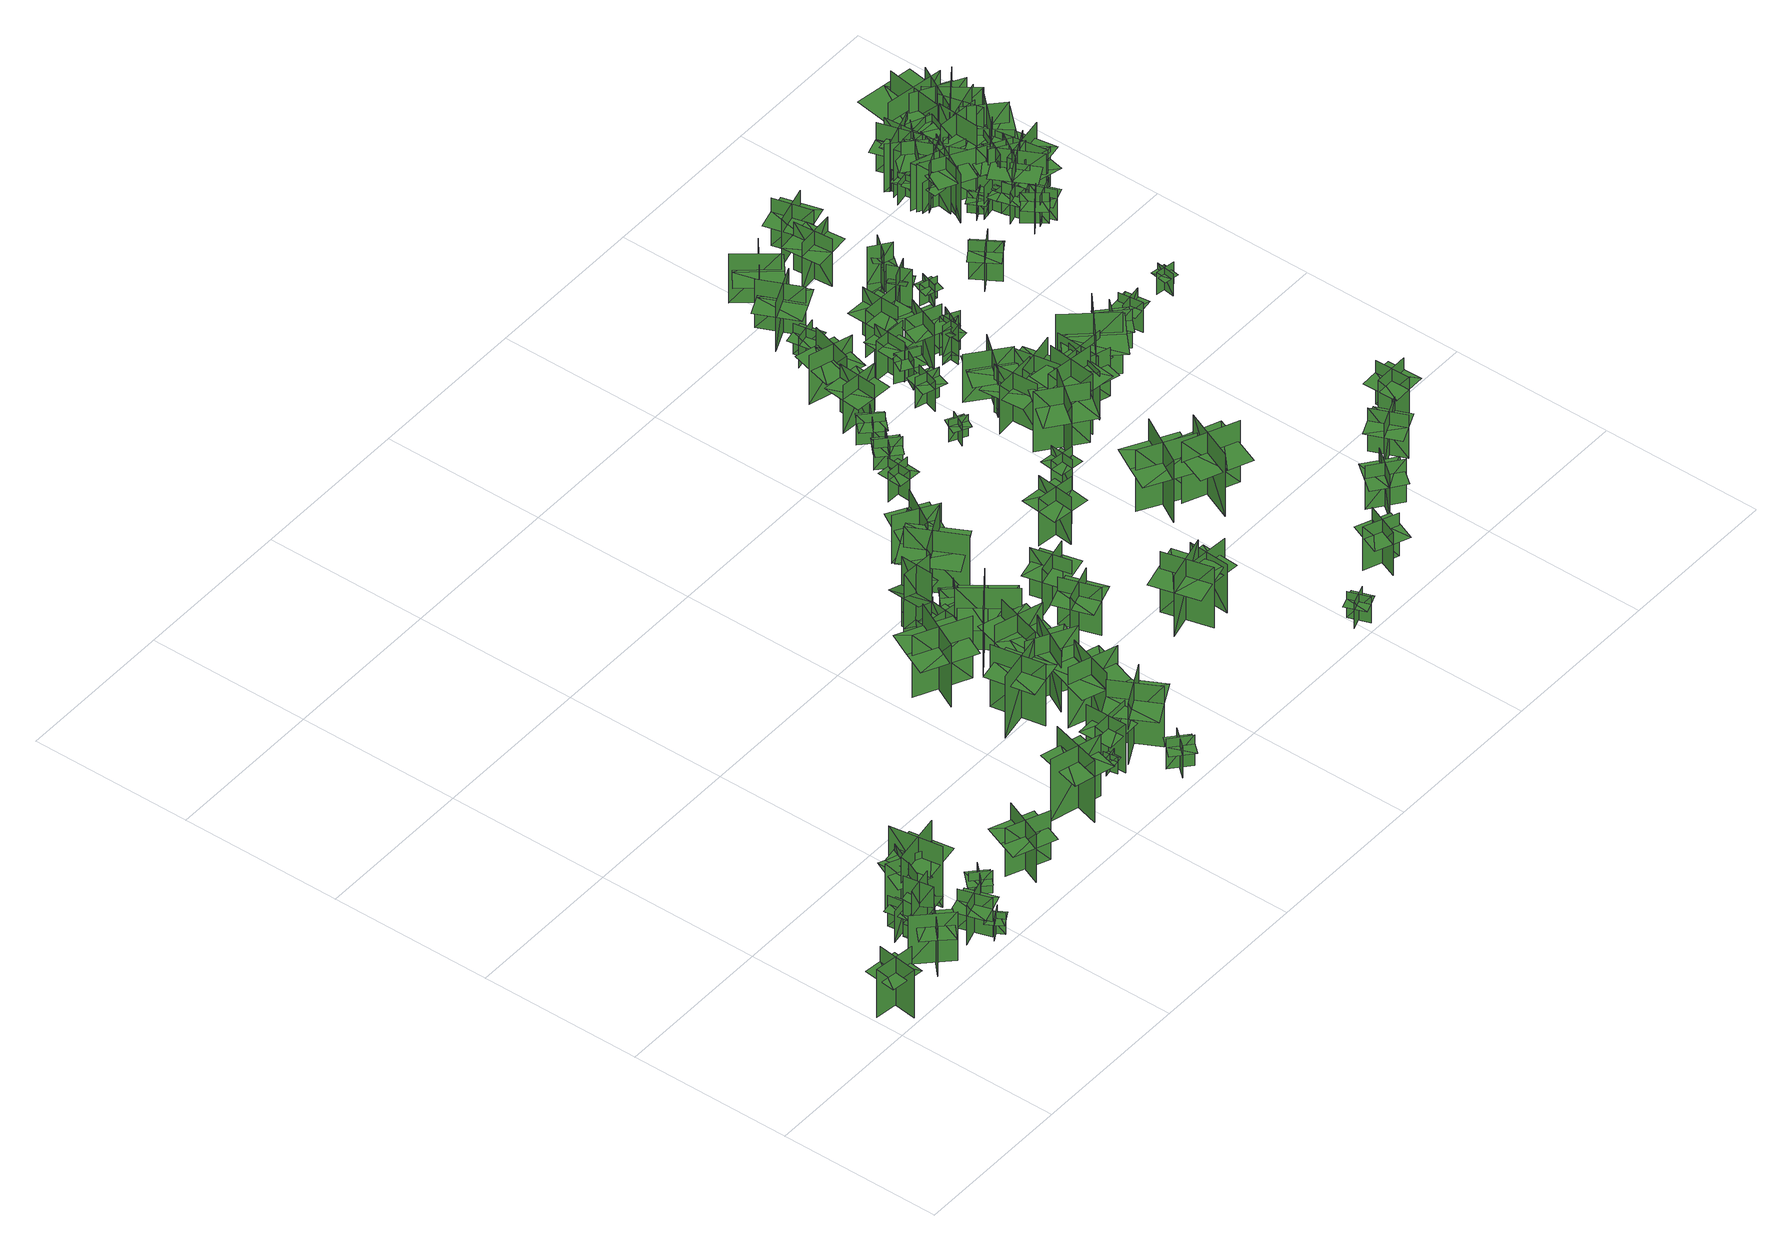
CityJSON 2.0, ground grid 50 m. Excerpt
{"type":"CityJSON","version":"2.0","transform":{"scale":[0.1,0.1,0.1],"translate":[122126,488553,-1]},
"CityObjects":{
"tree1":{"type":"SolitaryVegetationObject","geometry":[{"type":"MultiSurface","lod":"1","boundaries":[[[0,1,2]],[[0,2,3]],[[4,5,6]],[[4,6,7]],[[8,9,10]],[[8,10,11]],[[8,11,12]],[[8,12,13]]]}]},
"tree2":{"type":"SolitaryVegetationObject","geometry":[{"type":"MultiSurface","lod":"1","boundaries":[[[14,15,16]],[[14,16,17]],[[18,19,20]],[[18,20,21]],[[22,23,24]],[[22,24,25]],[[22,26,27]],[[22,27,23]]]}]},
"tree3":{"type":"SolitaryVegetationObject","geometry":[{"type":"MultiSurface","lod":"1","boundaries":[[[28,29,30]],[[28,30,31]],[[32,33,34]],[[32,34,35]],[[36,37,33]],[[36,33,32]],[[38,39,29]],[[38,29,28]],[[40,41,42]],[[40,42,43]],[[44,45,46]],[[44,46,47]]]}]},
"tree4":{"type":"SolitaryVegetationObject","geometry":[{"type":"MultiSurface","lod":"1","boundaries":[[[48,49,50]],[[48,50,51]],[[52,53,54]],[[52,54,55]],[[56,57,58]],[[56,58,59]],[[56,60,61]],[[56,61,57]]]}]},
"tree5":{"type":"SolitaryVegetationObject","geometry":[{"type":"MultiSurface","lod":"1","boundaries":[[[62,63,64]],[[62,64,65]],[[66,67,68]],[[66,68,69]],[[70,71,72]],[[70,72,73]],[[70,73,74]],[[70,74,75]]]}]},
"tree6":{"type":"SolitaryVegetationObject","geometry":[{"type":"MultiSurface","lod":"1","boundaries":[[[76,77,78]],[[76,78,79]],[[80,81,82]],[[80,82,83]],[[84,85,86]],[[84,86,87]],[[84,87,88]],[[84,88,89]]]}]},
"tree7":{"type":"SolitaryVegetationObject","geometry":[{"type":"MultiSurface","lod":"1","boundaries":[[[90,91,92]],[[90,92,93]],[[94,95,96]],[[94,96,97]],[[98,99,100]],[[98,100,101]],[[98,102,103]],[[98,103,99]]]}]},
"tree8":{"type":"SolitaryVegetationObject","geometry":[{"type":"MultiSurface","lod":"1","boundaries":[[[104,105,106]],[[104,106,107]],[[108,109,110]],[[108,110,111]],[[112,113,114]],[[112,114,115]],[[112,115,116]],[[112,116,117]]]}]},
"tree9":{"type":"SolitaryVegetationObject","geometry":[{"type":"MultiSurface","lod":"1","boundaries":[[[118,119,120]],[[118,120,121]],[[122,123,124]],[[122,124,125]],[[126,127,128]],[[126,128,129]],[[126,129,130]],[[126,130,131]]]}]},
"tree10":{"type":"SolitaryVegetationObject","geometry":[{"type":"MultiSurface","lod":"1","boundaries":[[[132,133,134]],[[132,134,135]],[[136,137,138]],[[136,138,139]],[[140,141,142]],[[140,142,143]],[[140,143,144]],[[140,144,145]]]}]},
"tree11":{"type":"SolitaryVegetationObject","geometry":[{"type":"MultiSurface","lod":"1","boundaries":[[[146,147,148]],[[146,148,149]],[[150,151,152]],[[150,152,153]],[[154,155,156]],[[154,156,157]],[[154,158,159]],[[154,159,155]]]}]},
"tree12":{"type":"SolitaryVegetationObject","geometry":[{"type":"MultiSurface","lod":"1","boundaries":[[[160,161,162]],[[160,162,163]],[[164,165,166]],[[164,166,167]],[[168,169,170]],[[168,170,171]],[[168,171,172]],[[168,172,173]]]}]},
"tree13":{"type":"SolitaryVegetationObject","geometry":[{"type":"MultiSurface","lod":"1","boundaries":[[[174,175,176]],[[174,176,177]],[[178,179,180]],[[178,180,181]],[[182,183,184]],[[182,184,185]],[[182,186,187]],[[182,187,183]]]}]},
"tree14":{"type":"SolitaryVegetationObject","geometry":[{"type":"MultiSurface","lod":"1","boundaries":[[[188,189,190]],[[188,190,191]],[[192,193,194]],[[192,194,195]],[[196,197,198]],[[196,198,199]],[[196,199,200]],[[196,200,201]]]}]},
"tree15":{"type":"SolitaryVegetationObject","geometry":[{"type":"MultiSurface","lod":"1","boundaries":[[[202,203,204]],[[202,204,205]],[[206,207,208]],[[206,208,209]],[[210,211,212]],[[210,212,213]],[[210,214,215]],[[210,215,211]]]}]},
"tree16":{"type":"SolitaryVegetationObject","geometry":[{"type":"MultiSurface","lod":"1","boundaries":[[[216,217,218]],[[216,218,219]],[[220,221,222]],[[220,222,223]],[[224,225,226]],[[224,226,227]],[[224,227,228]],[[224,228,229]]]}]},
"tree17":{"type":"SolitaryVegetationObject","geometry":[{"type":"MultiSurface","lod":"1","boundaries":[[[230,231,232]],[[230,232,233]],[[234,235,236]],[[234,236,237]],[[238,239,240]],[[238,240,241]],[[238,241,242]],[[238,242,243]]]}]},
"tree18":{"type":"SolitaryVegetationObject","geometry":[{"type":"MultiSurface","lod":"1","boundaries":[[[244,245,246]],[[244,246,247]],[[248,249,250]],[[248,250,251]],[[252,253,254]],[[252,254,255]],[[252,255,256]],[[252,256,257]]]}]},
"tree19":{"type":"SolitaryVegetationObject","geometry":[{"type":"MultiSurface","lod":"1","boundaries":[[[258,259,260]],[[258,260,261]],[[262,263,264]],[[262,264,265]],[[266,267,268]],[[266,268,269]],[[266,269,270]],[[266,270,271]]]}]},
"tree20":{"type":"SolitaryVegetationObject","geometry":[{"type":"MultiSurface","lod":"1","boundaries":[[[272,273,274]],[[272,274,275]],[[276,277,278]],[[276,278,279]],[[280,281,282]],[[280,282,283]],[[280,283,284]],[[280,284,285]]]}]},
"tree21":{"type":"SolitaryVegetationObject","geometry":[{"type":"MultiSurface","lod":"1","boundaries":[[[286,287,288]],[[286,288,289]],[[290,291,292]],[[290,292,293]],[[294,295,296]],[[294,296,297]],[[294,297,298]],[[294,298,299]]]}]},
"tree22":{"type":"SolitaryVegetationObject","geometry":[{"type":"MultiSurface","lod":"1","boundaries":[[[300,301,302]],[[300,302,303]],[[304,305,306]],[[304,306,307]],[[308,309,305]],[[308,305,304]],[[310,311,301]],[[310,301,300]],[[312,313,314]],[[312,314,315]],[[316,317,318]],[[316,318,319]]]}]},
"tree23":{"type":"SolitaryVegetationObject","geometry":[{"type":"MultiSurface","lod":"1","boundaries":[[[320,321,322]],[[320,322,323]],[[324,325,326]],[[324,326,327]],[[328,329,330]],[[328,330,331]],[[328,331,332]],[[328,332,333]]]}]},
"tree24":{"type":"SolitaryVegetationObject","geometry":[{"type":"MultiSurface","lod":"1","boundaries":[[[334,335,336]],[[334,336,337]],[[338,339,340]],[[338,340,341]],[[342,343,344]],[[342,344,345]],[[342,345,346]],[[342,346,347]]]}]},
"tree25":{"type":"SolitaryVegetationObject","geometry":[{"type":"MultiSurface","lod":"1","boundaries":[[[348,349,350]],[[348,350,351]],[[352,353,354]],[[352,354,355]],[[356,357,358]],[[356,358,359]],[[356,359,360]],[[356,360,361]]]}]},
"tree26":{"type":"SolitaryVegetationObject","geometry":[{"type":"MultiSurface","lod":"1","boundaries":[[[362,363,364]],[[362,364,365]],[[366,367,368]],[[366,368,369]],[[370,371,372]],[[370,372,373]],[[370,373,374]],[[370,374,375]]]}]},
"tree27":{"type":"SolitaryVegetationObject","geometry":[{"type":"MultiSurface","lod":"1","boundaries":[[[376,377,378]],[[376,378,379]],[[380,381,382]],[[380,382,383]],[[384,385,386]],[[384,386,387]],[[384,387,388]],[[384,388,389]]]}]},
"tree28":{"type":"SolitaryVegetationObject","geometry":[{"type":"MultiSurface","lod":"1","boundaries":[[[390,391,392]],[[390,392,393]],[[394,395,396]],[[394,396,397]],[[398,399,400]],[[398,400,401]],[[398,401,402]],[[398,402,403]]]}]},
"tree29":{"type":"SolitaryVegetationObject","geometry":[{"type":"MultiSurface","lod":"1","boundaries":[[[404,405,406]],[[404,406,407]],[[408,409,410]],[[408,410,411]],[[412,413,414]],[[412,414,415]],[[412,415,416]],[[412,416,417]]]}]},
"tree30":{"type":"SolitaryVegetationObject","geometry":[{"type":"MultiSurface","lod":"1","boundaries":[[[418,419,420]],[[418,420,421]],[[422,423,424]],[[422,424,425]],[[426,427,428]],[[426,428,429]],[[426,429,430]],[[426,430,431]]]}]},
"tree31":{"type":"SolitaryVegetationObject","geometry":[{"type":"MultiSurface","lod":"1","boundaries":[[[432,433,434]],[[432,434,435]],[[436,437,438]],[[436,438,439]],[[440,441,442]],[[440,442,443]],[[440,443,444]],[[440,444,445]]]}]},
"tree32":{"type":"SolitaryVegetationObject","geometry":[{"type":"MultiSurface","lod":"1","boundaries":[[[446,447,448]],[[446,448,449]],[[450,451,452]],[[450,452,453]],[[454,455,456]],[[454,456,457]],[[454,458,459]],[[454,459,455]]]}]},
"tree33":{"type":"SolitaryVegetationObject","geometry":[{"type":"MultiSurface","lod":"1","boundaries":[[[460,461,462]],[[460,462,463]],[[464,465,466]],[[464,466,467]],[[468,469,470]],[[468,470,471]],[[468,471,472]],[[468,472,473]]]}]},
"tree34":{"type":"SolitaryVegetationObject","geometry":[{"type":"MultiSurface","lod":"1","boundaries":[[[474,475,476]],[[474,476,477]],[[478,479,480]],[[478,480,481]],[[482,483,484]],[[482,484,485]],[[482,485,486]],[[482,486,487]]]}]},
"tree35":{"type":"SolitaryVegetationObject","geometry":[{"type":"MultiSurface","lod":"1","boundaries":[[[488,489,490]],[[488,490,491]],[[492,493,494]],[[492,494,495]],[[496,497,498]],[[496,498,499]],[[496,499,500]],[[496,500,501]]]}]},
"tree36":{"type":"SolitaryVegetationObject","geometry":[{"type":"MultiSurface","lod":"1","boundaries":[[[502,503,504]],[[502,504,505]],[[506,507,508]],[[506,508,509]],[[510,511,512]],[[510,512,513]],[[510,513,514]],[[510,514,515]]]}]},
"tree37":{"type":"SolitaryVegetationObject","geometry":[{"type":"MultiSurface","lod":"1","boundaries":[[[516,517,518]],[[516,518,519]],[[520,521,522]],[[520,522,523]],[[524,525,526]],[[524,526,527]],[[524,527,528]],[[524,528,529]]]}]},
"tree38":{"type":"SolitaryVegetationObject","geometry":[{"type":"MultiSurface","lod":"1","boundaries":[[[530,531,532]],[[530,532,533]],[[534,535,536]],[[534,536,537]],[[538,539,540]],[[538,540,541]],[[538,541,542]],[[538,542,543]]]}]},
"tree39":{"type":"SolitaryVegetationObject","geometry":[{"type":"MultiSurface","lod":"1","boundaries":[[[544,545,546]],[[544,546,547]],[[548,549,550]],[[548,550,551]],[[552,553,554]],[[552,554,555]],[[552,555,556]],[[552,556,557]]]}]},
"tree40":{"type":"SolitaryVegetationObject","geometry":[{"type":"MultiSurface","lod":"1","boundaries":[[[558,559,560]],[[558,560,561]],[[562,563,564]],[[562,564,565]],[[566,567,568]],[[566,568,569]],[[566,569,570]],[[566,570,571]]]}]},
"tree41":{"type":"SolitaryVegetationObject","geometry":[{"type":"MultiSurface","lod":"1","boundaries":[[[572,573,574]],[[572,574,575]],[[576,577,578]],[[576,578,579]],[[580,581,582]],[[580,582,583]],[[580,583,584]],[[580,584,585]]]}]},
"tree42":{"type":"SolitaryVegetationObject","geometry":[{"type":"MultiSurface","lod":"1","boundaries":[[[586,587,588]],[[586,588,589]],[[590,591,592]],[[590,592,593]],[[594,595,596]],[[594,596,597]],[[594,597,598]],[[594,598,599]]]}]},
"tree43":{"type":"SolitaryVegetationObject","geometry":[{"type":"MultiSurface","lod":"1","boundaries":[[[600,601,602]],[[600,602,603]],[[604,605,606]],[[604,606,607]],[[608,609,610]],[[608,610,611]],[[608,611,612]],[[608,612,613]]]}]},
"tree44":{"type":"SolitaryVegetationObject","geometry":[{"type":"MultiSurface","lod":"1","boundaries":[[[614,615,616]],[[614,616,617]],[[618,619,620]],[[618,620,621]],[[622,623,624]],[[622,624,625]],[[622,625,626]],[[622,626,627]]]}]},
"tree45":{"type":"SolitaryVegetationObject","geometry":[{"type":"MultiSurface","lod":"1","boundaries":[[[628,629,630]],[[628,630,631]],[[632,633,634]],[[632,634,635]],[[636,637,638]],[[636,638,639]],[[636,639,640]],[[636,640,641]]]}]},
"tree46":{"type":"SolitaryVegetationObject","geometry":[{"type":"MultiSurface","lod":"1","boundaries":[[[642,643,644]],[[642,644,645]],[[646,647,648]],[[646,648,649]],[[650,651,652]],[[650,652,653]],[[650,653,654]],[[650,654,655]]]}]},
"tree47":{"type":"SolitaryVegetationObject","geometry":[{"type":"MultiSurface","lod":"1","boundaries":[[[656,657,658]],[[656,658,659]],[[660,661,662]],[[660,662,663]],[[664,665,666]],[[664,666,667]],[[664,667,668]],[[664,668,669]]]}]},
"tree48":{"type":"SolitaryVegetationObject","geometry":[{"type":"MultiSurface","lod":"1","boundaries":[[[670,671,672]],[[670,672,673]],[[674,675,676]],[[674,676,677]],[[678,679,680]],[[678,680,681]],[[678,681,682]],[[678,682,683]]]}]},
"tree49":{"type":"SolitaryVegetationObject","geometry":[{"type":"MultiSurface","lod":"1","boundaries":[[[684,685,686]],[[684,686,687]],[[688,689,690]],[[688,690,691]],[[692,693,694]],[[692,694,695]],[[692,695,696]],[[692,696,697]]]}]},
"tree50":{"type":"SolitaryVegetationObject","geometry":[{"type":"MultiSurface","lod":"1","boundaries":[[[698,699,700]],[[698,700,701]],[[702,703,704]],[[702,704,705]],[[706,707,708]],[[706,708,709]],[[706,709,710]],[[706,710,711]]]}]},
"tree51":{"type":"SolitaryVegetationObject","geometry":[{"type":"MultiSurface","lod":"1","boundaries":[[[712,713,714]],[[712,714,715]],[[716,717,718]],[[716,718,719]],[[720,721,722]],[[720,722,723]],[[720,723,724]],[[720,724,725]]]}]},
"tree52":{"type":"SolitaryVegetationObject","geometry":[{"type":"MultiSurface","lod":"1","boundaries":[[[726,727,728]],[[726,728,729]],[[730,731,732]],[[730,732,733]],[[734,735,736]],[[734,736,737]],[[734,738,739]],[[734,739,735]]]}]},
"tree53":{"type":"SolitaryVegetationObject","geometry":[{"type":"MultiSurface","lod":"1","boundaries":[[[740,741,742]],[[740,742,743]],[[744,745,746]],[[744,746,747]],[[748,749,750]],[[748,750,751]],[[748,751,752]],[[748,752,753]]]}]},
"tree54":{"type":"SolitaryVegetationObject","geometry":[{"type":"MultiSurface","lod":"1","boundaries":[[[754,755,756]],[[754,756,757]],[[758,759,760]],[[758,760,761]],[[762,763,764]],[[762,764,765]],[[762,765,766]],[[762,766,767]]]}]},
"tree55":{"type":"SolitaryVegetationObject","geometry":[{"type":"MultiSurface","lod":"1","boundaries":[[[768,769,770]],[[768,770,771]],[[772,773,774]],[[772,774,775]],[[776,777,778]],[[776,778,779]],[[776,779,780]],[[776,780,781]]]}]},
"tree56":{"type":"SolitaryVegetationObject","geometry":[{"type":"MultiSurface","lod":"1","boundaries":[[[782,783,784]],[[782,784,785]],[[786,787,788]],[[786,788,789]],[[790,791,792]],[[790,792,793]],[[790,793,794]],[[790,794,795]]]}]},
"tree57":{"type":"SolitaryVegetationObject","geometry":[{"type":"MultiSurface","lod":"1","boundaries":[[[796,797,798]],[[796,798,799]],[[800,801,802]],[[800,802,803]],[[804,805,806]],[[804,806,807]],[[804,807,808]],[[804,808,809]]]}]},
"tree58":{"type":"SolitaryVegetationObject","geometry":[{"type":"MultiSurface","lod":"1","boundaries":[[[810,811,812]],[[810,812,813]],[[814,815,816]],[[814,816,817]],[[818,819,820]],[[818,820,821]],[[818,821,822]],[[818,822,823]]]}]},
"tree59":{"type":"SolitaryVegetationObject","geometry":[{"type":"MultiSurface","lod":"1","boundaries":[[[824,825,826]],[[824,826,827]],[[828,829,830]],[[828,830,831]],[[832,833,829]],[[832,829,828]],[[834,835,825]],[[834,825,824]],[[836,837,838]],[[836,838,839]],[[840,841,842]],[[840,842,843]]]}]},
"tree60":{"type":"SolitaryVegetationObject","geometry":[{"type":"MultiSurface","lod":"1","boundaries":[[[844,845,846]],[[844,846,847]],[[848,849,850]],[[848,850,851]],[[852,853,854]],[[852,854,855]],[[852,855,856]],[[852,856,857]]]}]},
"tree61":{"type":"SolitaryVegetationObject","geometry":[{"type":"MultiSurface","lod":"1","boundaries":[[[858,859,860]],[[858,860,861]],[[862,863,864]],[[862,864,865]],[[866,867,863]],[[866,863,862]],[[868,869,859]],[[868,859,858]],[[870,871,872]],[[870,872,873]],[[874,875,876]],[[874,876,877]]]}]},
"tree62":{"type":"SolitaryVegetationObject","geometry":[{"type":"MultiSurface","lod":"1","boundaries":[[[878,879,880]],[[878,880,881]],[[882,883,884]],[[882,884,885]],[[886,887,888]],[[886,888,889]],[[886,889,890]],[[886,890,891]]]}]},
"tree63":{"type":"SolitaryVegetationObject","geometry":[{"type":"MultiSurface","lod":"1","boundaries":[[[892,893,894]],[[892,894,895]],[[896,897,898]],[[896,898,899]],[[900,901,902]],[[900,902,903]],[[900,903,904]],[[900,904,905]]]}]},
"tree64":{"type":"SolitaryVegetationObject","geometry":[{"type":"MultiSurface","lod":"1","boundaries":[[[906,907,908]],[[906,908,909]],[[910,911,912]],[[910,912,913]],[[914,915,916]],[[914,916,917]],[[914,917,918]],[[914,918,919]]]}]},
"tree65":{"type":"SolitaryVegetationObject","geometry":[{"type":"MultiSurface","lod":"1","boundaries":[[[920,921,922]],[[920,922,923]],[[924,925,926]],[[924,926,927]],[[928,929,925]],[[928,925,924]],[[930,931,921]],[[930,921,920]],[[932,933,934]],[[932,934,935]],[[936,937,938]],[[936,938,939]]]}]},
"tree66":{"type":"SolitaryVegetationObject","geometry":[{"type":"MultiSurface","lod":"1","boundaries":[[[940,941,942]],[[940,942,943]],[[944,945,946]],[[944,946,947]],[[948,949,950]],[[948,950,951]],[[948,951,952]],[[948,952,953]]]}]},
"tree67":{"type":"SolitaryVegetationObject","geometry":[{"type":"MultiSurface","lod":"1","boundaries":[[[954,955,956]],[[954,956,957]],[[958,959,960]],[[958,960,961]],[[962,963,959]],[[962,959,958]],[[964,965,955]],[[964,955,954]],[[966,967,968]],[[966,968,969]],[[970,971,972]],[[970,972,973]]]}]},
"tree68":{"type":"SolitaryVegetationObject","geometry":[{"type":"MultiSurface","lod":"1","boundaries":[[[974,975,976]],[[974,976,977]],[[978,979,980]],[[978,980,981]],[[982,983,984]],[[982,984,985]],[[982,985,986]],[[982,986,987]]]}]},
"tree69":{"type":"SolitaryVegetationObject","geometry":[{"type":"MultiSurface","lod":"1","boundaries":[[[988,989,990]],[[988,990,991]],[[992,993,994]],[[992,994,995]],[[996,997,998]],[[996,998,999]],[[996,999,1000]],[[996,1000,1001]]]}]},
"tree70":{"type":"SolitaryVegetationObject","geometry":[{"type":"MultiSurface","lod":"1","boundaries":[[[1002,1003,1004]],[[1002,1004,1005]],[[1006,1007,1008]],[[1006,1008,1009]],[[1010,1011,1012]],[[1010,1012,1013]],[[1010,1013,1014]],[[1010,1014,1015]]]}]},
"tree71":{"type":"SolitaryVegetationObject","geometry":[{"type":"MultiSurface","lod":"1","boundaries":[[[1016,1017,1018]],[[1016,1018,1019]],[[1020,1021,1022]],[[1020,1022,1023]],[[1024,1025,1026]],[[1024,1026,1027]],[[1024,1027,1028]],[[1024,1028,1029]]]}]},
"tree72":{"type":"SolitaryVegetationObject","geometry":[{"type":"MultiSurface","lod":"1","boundaries":[[[1030,1031,1032]],[[1030,1032,1033]],[[1034,1035,1036]],[[1034,1036,1037]],[[1038,1039,1040]],[[1038,1040,1041]],[[1038,1041,1042]],[[1038,1042,1043]]]}]},
"tree73":{"type":"SolitaryVegetationObject","geometry":[{"type":"MultiSurface","lod":"1","boundaries":[[[1044,1045,1046]],[[1044,1046,1047]],[[1048,1049,1050]],[[1048,1050,1051]],[[1052,1053,1054]],[[1052,1054,1055]],[[1052,1055,1056]],[[1052,1056,1057]]]}]},
"tree74":{"type":"SolitaryVegetationObject","geometry":[{"type":"MultiSurface","lod":"1","boundaries":[[[1058,1059,1060]],[[1058,1060,1061]],[[1062,1063,1064]],[[1062,1064,1065]],[[1066,1067,1068]],[[1066,1068,1069]],[[1066,1070,1071]],[[1066,1071,1067]]]}]},
"tree75":{"type":"SolitaryVegetationObject","geometry":[{"type":"MultiSurface","lod":"1","boundaries":[[[1072,1073,1074]],[[1072,1074,1075]],[[1076,1077,1078]],[[1076,1078,1079]],[[1080,1081,1082]],[[1080,1082,1083]],[[1080,1083,1084]],[[1080,1084,1085]]]}]},
"tree76":{"type":"SolitaryVegetationObject","geometry":[{"type":"MultiSurface","lod":"1","boundaries":[[[1086,1087,1088]],[[1086,1088,1089]],[[1090,1091,1092]],[[1090,1092,1093]],[[1094,1095,1096]],[[1094,1096,1097]],[[1094,1097,1098]],[[1094,1098,1099]]]}]},
"tree77":{"type":"SolitaryVegetationObject","geometry":[{"type":"MultiSurface","lod":"1","boundaries":[[[1100,1101,1102]],[[1100,1102,1103]],[[1104,1105,1106]],[[1104,1106,1107]],[[1108,1109,1110]],[[1108,1110,1111]],[[1108,1111,1112]],[[1108,1112,1113]]]}]},
"tree78":{"type":"SolitaryVegetationObject","geometry":[{"type":"MultiSurface","lod":"1","boundaries":[[[1114,1115,1116]],[[1114,1116,1117]],[[1118,1119,1120]],[[1118,1120,1121]],[[1122,1123,1124]],[[1122,1124,1125]],[[1122,1125,1126]],[[1122,1126,1127]]]}]},
"tree79":{"type":"SolitaryVegetationObject","geometry":[{"type":"MultiSurface","lod":"1","boundaries":[[[1128,1129,1130]],[[1128,1130,1131]],[[1132,1133,1134]],[[1132,1134,1135]],[[1136,1137,1138]],[[1136,1138,1139]],[[1136,1139,1140]],[[1136,1140,1141]]]}]},
"tree80":{"type":"SolitaryVegetationObject","geometry":[{"type":"MultiSurface","lod":"1","boundaries":[[[1142,1143,1144]],[[1142,1144,1145]],[[1146,1147,1148]],[[1146,1148,1149]],[[1150,1151,1152]],[[1150,1152,1153]],[[1150,1153,1154]],[[1150,1154,1155]]]}]},
"tree81":{"type":"SolitaryVegetationObject","geometry":[{"type":"MultiSurface","lod":"1","boundaries":[[[1156,1157,1158]],[[1156,1158,1159]],[[1160,1161,1162]],[[1160,1162,1163]],[[1164,1165,1166]],[[1164,1166,1167]],[[1164,1168,1169]],[[1164,1169,1165]]]}]},
"tree82":{"type":"SolitaryVegetationObject","geometry":[{"type":"MultiSurface","lod":"1","boundaries":[[[1170,1171,1172]],[[1170,1172,1173]],[[1174,1175,1176]],[[1174,1176,1177]],[[1178,1179,1180]],[[1178,1180,1181]],[[1178,1181,1182]],[[1178,1182,1183]]]}]},
"tree83":{"type":"SolitaryVegetationObject","geometry":[{"type":"MultiSurface","lod":"1","boundaries":[[[1184,1185,1186]],[[1184,1186,1187]],[[1188,1189,1190]],[[1188,1190,1191]],[[1192,1193,1194]],[[1192,1194,1195]],[[1192,1195,1196]],[[1192,1196,1197]]]}]},
"tree84":{"type":"SolitaryVegetationObject","geometry":[{"type":"MultiSurface","lod":"1","boundaries":[[[1198,1199,1200]],[[1198,1200,1201]],[[1202,1203,1204]],[[1202,1204,1205]],[[1206,1207,1208]],[[1206,1208,1209]],[[1206,1209,1210]],[[1206,1210,1211]]]}]},
"tree85":{"type":"SolitaryVegetationObject","geometry":[{"type":"MultiSurface","lod":"1","boundaries":[[[1212,1213,1214]],[[1212,1214,1215]],[[1216,1217,1218]],[[1216,1218,1219]],[[1220,1221,1222]],[[1220,1222,1223]],[[1220,1223,1224]],[[1220,1224,1225]]]}]},
"tree86":{"type":"SolitaryVegetationObject","geometry":[{"type":"MultiSurface","lod":"1","boundaries":[[[1226,1227,1228]],[[1226,1228,1229]],[[1230,1231,1232]],[[1230,1232,1233]],[[1234,1235,1236]],[[1234,1236,1237]],[[1234,1235,1238]],[[1234,1238,1239]]]}]},
"tree87":{"type":"SolitaryVegetationObject","geometry":[{"type":"MultiSurface","lod":"1","boundaries":[[[1240,1241,1242]],[[1240,1242,1243]],[[1244,1245,1246]],[[1244,1246,1247]],[[1248,1249,1250]],[[1248,1250,1251]],[[1248,1251,1252]],[[1248,1252,1253]]]}]},
"tree88":{"type":"SolitaryVegetationObject","geometry":[{"type":"MultiSurface","lod":"1","boundaries":[[[1254,1255,1256]],[[1254,1256,1257]],[[1258,1259,1260]],[[1258,1260,1261]],[[1262,1263,1264]],[[1262,1264,1265]],[[1262,1265,1266]],[[1262,1266,1267]]]}]},
"tree89":{"type":"SolitaryVegetationObject","geometry":[{"type":"MultiSurface","lod":"1","boundaries":[[[1268,1269,1270]],[[1268,1270,1271]],[[1272,1273,1274]],[[1272,1274,1275]],[[1276,1277,1278]],[[1276,1278,1279]],[[1276,1280,1281]],[[1276,1281,1277]]]}]},
"tree90":{"type":"SolitaryVegetationObject","geometry":[{"type":"MultiSurface","lod":"1","boundaries":[[[1282,1283,1284]],[[1282,1284,1285]],[[1286,1287,1288]],[[1286,1288,1289]],[[1290,1291,1292]],[[1290,1292,1293]],[[1290,1294,1295]],[[1290,1295,1291]]]}]},
"tree91":{"type":"SolitaryVegetationObject","geometry":[{"type":"MultiSurface","lod":"1","boundaries":[[[1296,1297,1298]],[[1296,1298,1299]],[[1300,1301,1302]],[[1300,1302,1303]],[[1304,1305,1306]],[[1304,1306,1307]],[[1304,1307,1308]],[[1304,1308,1309]]]}]},
"tree92":{"type":"SolitaryVegetationObject","geometry":[{"type":"MultiSurface","lod":"1","boundaries":[[[1310,1311,1312]],[[1310,1312,1313]],[[1314,1315,1316]],[[1314,1316,1317]],[[1318,1319,1320]],[[1318,1320,1321]],[[1318,1322,1323]],[[1318,1323,1319]]]}]},
"tree93":{"type":"SolitaryVegetationObject","geometry":[{"type":"MultiSurface","lod":"1","boundaries":[[[1324,1325,1326]],[[1324,1326,1327]],[[1328,1329,1330]],[[1328,1330,1331]],[[1332,1333,1334]],[[1332,1334,1335]],[[1332,1336,1337]],[[1332,1337,1333]]]}]},
"tree94":{"type":"SolitaryVegetationObject","geometry":[{"type":"MultiSurface","lod":"1","boundaries":[[[1338,1339,1340]],[[1338,1340,1341]],[[1342,1343,1344]],[[1342,1344,1345]],[[1346,1347,1348]],[[1346,1348,1349]],[[1346,1350,1351]],[[1346,1351,1347]]]}]},
"tree95":{"type":"SolitaryVegetationObject","geometry":[{"type":"MultiSurface","lod":"1","boundaries":[[[1352,1353,1354]],[[1352,1354,1355]],[[1356,1357,1358]],[[1356,1358,1359]],[[1360,1361,1362]],[[1360,1362,1363]],[[1360,1364,1365]],[[1360,1365,1361]]]}]},
"tree96":{"type":"SolitaryVegetationObject","geometry":[{"type":"MultiSurface","lod":"1","boundaries":[[[1366,1367,1368]],[[1366,1368,1369]],[[1370,1371,1372]],[[1370,1372,1373]],[[1374,1375,1376]],[[1374,1376,1377]],[[1374,1378,1379]],[[1374,1379,1375]]]}]},
"tree97":{"type":"SolitaryVegetationObject","geometry":[{"type":"MultiSurface","lod":"1","boundaries":[[[1380,1381,1382]],[[1380,1382,1383]],[[1384,1385,1386]],[[1384,1386,1387]],[[1388,1389,1390]],[[1388,1390,1391]],[[1388,1391,1392]],[[1388,1392,1393]]]}]},
"tree98":{"type":"SolitaryVegetationObject","geometry":[{"type":"MultiSurface","lod":"1","boundaries":[[[1394,1395,1396]],[[1394,1396,1397]],[[1398,1399,1400]],[[1398,1400,1401]],[[1402,1403,1404]],[[1402,1404,1405]],[[1402,1403,1406]],[[1402,1406,1407]]]}]},
"tree99":{"type":"SolitaryVegetationObject","geometry":[{"type":"MultiSurface","lod":"1","boundaries":[[[1408,1409,1410]],[[1408,1410,1411]],[[1412,1413,1414]],[[1412,1414,1415]],[[1416,1417,1418]],[[1416,1418,1419]],[[1416,1419,1420]],[[1416,1420,1421]]]}]},
"tree100":{"type":"SolitaryVegetationObject","geometry":[{"type":"MultiSurface","lod":"1","boundaries":[[[1422,1423,1424]],[[1422,1424,1425]],[[1426,1427,1428]],[[1426,1428,1429]],[[1430,1431,1432]],[[1430,1432,1433]],[[1430,1434,1435]],[[1430,1435,1431]]]}]},
"tree101":{"type":"SolitaryVegetationObject","geometry":[{"type":"MultiSurface","lod":"1","boundaries":[[[1436,1437,1438]],[[1436,1438,1439]],[[1440,1441,1442]],[[1440,1442,1443]],[[1444,1445,1446]],[[1444,1446,1447]],[[1444,1447,1448]],[[1444,1448,1449]]]}]},
"tree102":{"type":"SolitaryVegetationObject","geometry":[{"type":"MultiSurface","lod":"1","boundaries":[[[1450,1451,1452]],[[1450,1452,1453]],[[1454,1455,1456]],[[1454,1456,1457]],[[1458,1459,1460]],[[1458,1460,1461]],[[1458,1462,1463]],[[1458,1463,1459]]]}]},
"tree103":{"type":"SolitaryVegetationObject","geometry":[{"type":"MultiSurface","lod":"1","boundaries":[[[1464,1465,1466]],[[1464,1466,1467]],[[1468,1469,1470]],[[1468,1470,1471]],[[1472,1473,1474]],[[1472,1474,1475]],[[1472,1473,1476]],[[1472,1476,1477]]]}]},
"tree104":{"type":"SolitaryVegetationObject","geometry":[{"type":"MultiSurface","lod":"1","boundaries":[[[1478,1479,1480]],[[1478,1480,1481]],[[1482,1483,1484]],[[1482,1484,1485]],[[1486,1487,1488]],[[1486,1488,1489]],[[1486,1487,1490]],[[1486,1490,1491]]]}]}
},
"vertices":[
[131,71,23],[4,88,23],[4,88,193],[131,71,193],[81,136,23],[81,136,193],[64,9,193],[64,9,23],[81,136,139],[28,143,139],[14,41,139],[67,34,139],[120,27,139],[133,129,139],
[326,153,18],[233,63,18],[233,63,190],[326,153,190],[223,154,18],[314,61,18],[314,61,190],[223,154,190],[318,145,146],[233,63,146],[268,26,146],[354,108,146],[282,182,146],[197,99,146],
[350,187,70],[260,171,70],[260,172,240],[349,189,240],[293,226,70],[310,137,70],[310,137,240],[294,227,240],[294,227,25],[310,137,25],[349,189,25],[260,172,25],[349,188,153],[260,172,153],[269,126,169],[358,143,169],[273,174,180],[339,187,180],[333,221,189],[266,208,189],
[302,285,23],[315,203,23],[315,203,132],[302,285,132],[264,232,23],[345,244,23],[345,244,132],[264,232,132],[303,278,104],[315,203,104],[347,208,104],[335,283,104],[271,273,104],[282,198,104],
[470,107,21],[375,78,21],[375,78,160],[470,107,160],[411,138,21],[441,43,21],[441,43,160],[411,138,160],[411,138,121],[364,124,121],[393,28,121],[441,43,121],[488,58,121],[459,153,121],
[470,23,20],[442,71,20],[442,71,97],[470,23,97],[480,59,20],[432,31,20],[432,31,97],[480,59,97],[480,59,76],[466,83,76],[418,55,76],[432,31,76],[446,7,76],[494,35,76],
[361,232,24],[415,350,24],[415,350,197],[361,232,197],[457,268,24],[339,322,24],[339,322,197],[457,268,197],[366,242,152],[415,350,152],[369,371,152],[319,263,152],[413,221,152],[462,329,152],
[447,214,26],[422,375,26],[422,375,243],[447,214,243],[508,299,26],[508,299,243],[347,274,243],[347,274,26],[508,299,174],[498,366,174],[369,346,174],[379,279,174],[390,212,174],[518,231,174],
[524,188,28],[570,144,28],[570,144,108],[524,188,108],[525,149,28],[525,149,108],[569,195,108],[569,195,28],[525,149,80],[550,126,80],[593,171,80],[569,195,80],[544,218,80],[501,173,80],
[773,109,22],[646,162,22],[646,162,195],[773,109,195],[732,211,22],[678,83,22],[678,83,195],[732,211,195],[769,121,139],[793,180,139],[664,232,139],[640,172,139],[617,113,139],[745,62,139],
[1002,267,22],[958,107,22],[958,107,242],[1002,267,242],[889,201,22],[1048,158,22],[1048,158,242],[889,201,242],[998,253,185],[958,107,185],[1021,90,185],[1061,236,185],[935,270,185],[895,124,185],
[1132,215,27],[1139,172,27],[1139,172,89],[1132,215,89],[1115,192,27],[1158,199,27],[1158,199,89],[1115,192,89],[1115,192,71],[1118,170,71],[1162,177,71],[1158,199,71],[1155,220,71],[1111,214,71],
[1230,220,23],[1100,218,23],[1100,218,196],[1230,220,196],[1156,291,23],[1158,161,23],[1158,161,196],[1156,291,196],[1219,220,151],[1100,218,151],[1101,167,151],[1220,169,151],[1218,272,151],[1099,270,151],
[1283,88,28],[1232,29,28],[1232,29,135],[1283,88,135],[1232,84,28],[1290,34,28],[1290,34,135],[1232,84,135],[1232,84,105],[1206,55,105],[1264,4,105],[1290,34,105],[1315,63,105],[1257,114,105],
[1145,603,22],[1175,441,22],[1175,441,241],[1145,603,241],[1072,495,22],[1234,525,22],[1234,525,241],[1072,495,241],[1147,589,185],[1175,441,185],[1240,453,185],[1211,601,185],[1083,577,185],[1111,428,185],
[1325,249,25],[1188,176,25],[1188,176,240],[1325,249,240],[1227,280,25],[1299,143,25],[1299,143,240],[1227,280,240],[1227,280,180],[1158,244,180],[1231,107,180],[1299,143,180],[1368,179,180],[1295,316,180],
[1203,707,22],[1046,786,22],[1046,786,242],[1203,707,242],[1159,840,22],[1080,683,22],[1080,683,242],[1159,840,242],[1199,723,171],[1234,796,171],[1076,873,171],[1040,800,171],[1005,726,171],[1163,650,171],
[1201,386,26],[1348,337,26],[1348,337,242],[1201,386,242],[1246,293,26],[1295,440,26],[1295,440,242],[1246,293,242],[1246,293,182],[1320,269,182],[1369,416,182],[1295,440,182],[1222,465,182],[1173,318,182],
[1208,538,27],[1345,465,27],[1345,465,243],[1208,538,243],[1238,439,27],[1310,576,27],[1310,576,243],[1238,439,243],[1238,439,182],[1307,403,182],[1379,540,182],[1310,576,182],[1242,612,182],[1170,475,182],
[1301,687,27],[1256,539,27],[1256,539,243],[1301,687,243],[1210,639,27],[1358,594,27],[1358,594,243],[1210,639,243],[1210,639,182],[1187,565,182],[1335,520,182],[1358,594,182],[1381,668,182],[1232,713,182],
[1235,782,29],[1249,881,29],[1249,881,167],[1235,782,167],[1288,821,29],[1190,836,29],[1190,836,167],[1288,821,167],[1288,821,128],[1295,871,128],[1197,885,128],[1190,836,128],[1182,786,128],[1281,772,128],
[1236,871,82],[1241,974,82],[1242,974,276],[1238,871,276],[1294,923,82],[1191,928,82],[1191,927,276],[1294,922,276],[1294,922,30],[1191,927,30],[1238,871,30],[1242,974,30],[1237,871,177],[1242,974,177],[1189,976,195],[1184,873,195],[1241,960,207],[1238,882,207],[1278,881,218],[1281,958,218],
[1225,689,26],[1366,795,26],[1366,795,246],[1225,689,246],[1364,670,26],[1258,810,26],[1258,810,246],[1364,670,246],[1242,686,175],[1292,622,175],[1431,730,175],[1380,794,175],[1330,858,175],[1192,750,175],
[1258,870,30],[1281,921,30],[1281,921,107],[1258,870,107],[1292,883,30],[1242,906,30],[1242,906,107],[1292,883,107],[1292,883,85],[1304,908,85],[1253,931,85],[1242,906,85],[1231,881,85],[1281,858,85],
[1284,901,33],[1287,957,33],[1287,957,110],[1284,901,110],[1312,926,33],[1256,929,33],[1256,929,110],[1312,926,110],[1312,926,89],[1313,953,89],[1258,956,89],[1256,929,89],[1255,901,89],[1310,898,89],
[1322,853,33],[1377,908,33],[1377,908,141],[1322,853,141],[1373,853,33],[1319,908,33],[1319,908,141],[1373,853,141],[1373,853,111],[1401,880,111],[1346,935,111],[1319,908,111],[1291,881,111],[1346,825,111],
[1574,619,27],[1458,581,27],[1458,581,197],[1574,619,197],[1501,656,27],[1539,540,27],[1539,540,197],[1501,656,197],[1501,656,149],[1444,637,149],[1482,521,149],[1539,540,149],[1597,559,149],[1559,675,149],
[1447,909,22],[1367,1066,22],[1367,1066,241],[1447,909,241],[1491,1042,22],[1334,963,22],[1334,963,241],[1491,1042,241],[1453,925,170],[1525,963,170],[1443,1118,170],[1371,1080,170],[1299,1042,170],[1381,887,170],
[1577,669,24],[1549,787,24],[1549,787,194],[1577,669,194],[1620,737,24],[1502,710,24],[1502,710,194],[1620,737,194],[1620,737,146],[1606,797,146],[1488,769,146],[1502,710,146],[1516,650,146],[1634,678,146],
[1528,1174,25],[1456,1056,25],[1456,1056,197],[1528,1174,197],[1421,1148,25],[1539,1076,25],[1539,1076,197],[1421,1148,197],[1515,1171,142],[1460,1204,142],[1390,1085,142],[1445,1052,142],[1500,1020,142],[1570,1139,142],
[1709,477,24],[1747,327,24],[1747,327,239],[1709,477,239],[1656,389,24],[1806,426,24],[1806,426,239],[1656,389,239],[1656,389,179],[1674,314,179],[1825,351,179],[1806,426,179],[1787,502,179],[1637,464,179],
[1813,335,25],[1821,465,25],[1821,465,197],[1813,335,197],[1890,404,25],[1760,412,25],[1760,412,197],[1890,404,197],[1814,346,153],[1821,465,153],[1770,468,153],[1763,349,153],[1865,343,153],[1873,462,153],
[2032,57,26],[1970,34,26],[1970,34,119],[2032,57,119],[1992,76,26],[2015,13,26],[2015,13,119],[1992,76,119],[1992,76,93],[1961,65,93],[1984,2,93],[2015,13,93],[2046,25,93],[2024,87,93],
[1679,1298,28],[1602,1302,28],[1602,1302,135],[1679,1298,135],[1645,1336,28],[1640,1259,28],[1640,1259,135],[1645,1336,135],[1645,1336,105],[1606,1339,105],[1602,1262,105],[1640,1259,105],[1679,1257,105],[1684,1334,105],
[1778,829,16],[1792,949,16],[1792,949,185],[1778,829,185],[1842,878,16],[1721,893,16],[1721,893,185],[1842,878,185],[1842,878,138],[1849,939,138],[1728,953,138],[1721,893,138],[1714,833,138],[1834,818,138],
[1679,1410,26],[1735,1357,26],[1735,1357,134],[1679,1410,134],[1680,1358,26],[1733,1414,26],[1733,1414,134],[1680,1358,134],[1680,1358,104],[1708,1332,104],[1762,1388,104],[1733,1414,104],[1705,1441,104],[1652,1385,104],
[1782,1453,25],[1727,1507,25],[1727,1507,133],[1782,1453,133],[1782,1504,25],[1727,1449,25],[1727,1449,133],[1782,1504,133],[1782,1504,103],[1755,1532,103],[1700,1477,103],[1727,1449,103],[1755,1422,103],[1809,1477,103],
[1948,959,16],[1957,1036,16],[1957,1036,123],[1948,959,123],[1989,991,16],[1912,1000,16],[1912,1000,123],[1989,991,123],[1989,991,93],[1993,1030,93],[1916,1039,93],[1912,1000,93],[1908,962,93],[1985,953,93],
[2271,120,20],[2168,162,20],[2168,162,174],[2271,120,174],[2243,188,20],[2201,86,20],[2201,86,174],[2243,188,174],[2243,188,131],[2192,209,131],[2149,107,131],[2201,86,131],[2252,65,131],[2294,167,131],
[1746,1565,21],[1867,1554,21],[1867,1554,191],[1746,1565,191],[1797,1502,21],[1808,1623,21],[1808,1623,191],[1797,1502,191],[1797,1502,143],[1858,1497,143],[1869,1618,143],[1808,1623,143],[1748,1629,143],[1737,1508,143],
[2141,692,10],[1989,779,10],[1989,779,229],[2141,692,229],[2105,827,10],[2017,674,10],[2017,674,229],[2105,827,229],[2138,708,158],[2177,779,158],[2023,864,158],[1984,793,158],[1945,721,158],[2099,637,158],
[1914,1328,35],[1888,1279,35],[1888,1279,112],[1914,1328,112],[1879,1317,35],[1928,1291,35],[1928,1291,112],[1879,1317,112],[1879,1317,90],[1866,1292,90],[1915,1267,90],[1928,1291,90],[1941,1316,90],[1892,1341,90],
[1878,1759,20],[1839,1626,20],[1839,1626,193],[1878,1759,193],[1781,1706,20],[1914,1667,20],[1914,1667,193],[1781,1706,193],[1866,1754,137],[1804,1771,137],[1768,1637,137],[1829,1620,137],[1891,1603,137],[1928,1737,137],
[2118,581,12],[2188,743,12],[2188,743,231],[2118,581,231],[2248,633,12],[2086,702,12],[2086,702,231],[2248,633,231],[2134,586,160],[2209,555,160],[2276,718,160],[2201,749,160],[2125,780,160],[2059,617,160],
[2128,1039,11],[2005,1133,11],[2005,1133,226],[2128,1039,226],[2115,1142,11],[2021,1018,11],[2021,1018,226],[2115,1142,226],[2115,1142,166],[2053,1188,166],[1960,1065,166],[2021,1018,166],[2083,971,166],[2177,1095,166],
[1981,1496,27],[1957,1423,27],[1957,1423,135],[1981,1496,135],[1935,1473,27],[2008,1449,27],[2008,1449,135],[1935,1473,135],[1935,1473,105],[1923,1436,105],[1996,1412,105],[2008,1449,105],[2020,1486,105],[1947,1510,105],
[2066,1168,18],[2058,1306,18],[2058,1306,190],[2066,1168,190],[2139,1250,18],[2001,1242,18],[2001,1242,190],[2139,1250,190],[2075,1177,135],[2139,1182,135],[2129,1320,135],[2065,1315,135],[2001,1310,135],[2012,1172,135],
[1950,1829,22],[1874,1814,22],[1874,1814,130],[1950,1829,130],[1908,1858,22],[1922,1782,22],[1922,1782,130],[1908,1858,130],[1908,1858,100],[1870,1850,100],[1884,1774,100],[1922,1782,100],[1960,1789,100],[1946,1865,100],
[2043,1538,25],[1976,1577,25],[1976,1577,133],[2043,1538,133],[2030,1588,25],[1991,1521,25],[1991,1521,133],[2030,1588,133],[2030,1588,102],[1997,1608,102],[1958,1541,102],[1991,1521,102],[2024,1501,102],[2064,1568,102],
[2363,305,16],[2452,238,16],[2452,238,170],[2363,305,170],[2373,232,16],[2440,320,16],[2440,320,170],[2373,232,170],[2373,232,127],[2417,199,127],[2484,287,127],[2440,320,127],[2396,354,127],[2329,265,127],
[2035,1392,20],[2142,1305,20],[2142,1305,192],[2035,1392,192],[2046,1283,20],[2134,1390,20],[2134,1390,192],[2046,1283,192],[2035,1379,136],[1996,1329,136],[2105,1244,136],[2144,1294,136],[2184,1344,136],[2075,1430,136],
[2002,1560,23],[2009,1666,23],[2009,1666,164],[2002,1560,164],[2065,1616,23],[1959,1622,23],[1959,1622,164],[2065,1616,164],[2003,1569,127],[2009,1666,127],[1967,1669,127],[1961,1571,127],[2045,1566,127],[2051,1663,127],
[2237,1125,12],[2083,1145,12],[2083,1145,227],[2237,1125,227],[2174,1207,12],[2155,1053,12],[2155,1053,227],[2174,1207,227],[2174,1207,167],[2097,1217,167],[2078,1063,167],[2155,1053,167],[2232,1044,167],[2251,1197,167],
[1931,2006,17],[1988,1880,17],[1988,1880,190],[1931,2006,190],[1892,1904,17],[2018,1960,17],[2018,1960,190],[1892,1904,190],[1926,1994,134],[1868,1967,134],[1926,1842,134],[1984,1869,134],[2042,1896,134],[1984,2021,134],
[2166,1171,13],[2142,1307,13],[2142,1307,186],[2166,1171,186],[2229,1261,13],[2092,1237,13],[2092,1237,186],[2229,1261,186],[2174,1181,130],[2236,1193,130],[2210,1329,130],[2147,1317,130],[2085,1305,130],[2111,1169,130],
[2301,1108,13],[2168,1147,13],[2168,1147,185],[2301,1108,185],[2248,1205,13],[2209,1072,13],[2209,1072,185],[2248,1205,185],[2295,1120,130],[2312,1182,130],[2179,1218,130],[2162,1157,130],[2145,1095,130],[2278,1058,130],
[2084,1526,18],[2125,1631,18],[2125,1631,188],[2084,1526,188],[2159,1560,18],[2054,1600,18],[2054,1600,188],[2159,1560,188],[2159,1560,144],[2178,1610,144],[2073,1651,144],[2054,1600,144],[2034,1549,144],[2140,1509,144],
[2075,1641,22],[2080,1762,22],[2080,1762,191],[2075,1641,191],[2135,1696,22],[2014,1700,22],[2014,1700,191],[2135,1696,191],[2135,1696,143],[2138,1756,143],[2016,1761,143],[2014,1700,143],[2011,1639,143],[2133,1635,143],
[2149,1548,54],[2142,1490,54],[2141,1490,163],[2148,1548,163],[2114,1521,54],[2172,1513,54],[2172,1514,163],[2114,1521,163],[2114,1521,25],[2172,1514,25],[2148,1548,25],[2141,1490,25],[2148,1548,107],[2141,1490,107],[2171,1486,118],[2178,1544,118],[2142,1498,124],[2147,1541,124],[2125,1544,130],[2120,1500,130],
[2335,1171,13],[2197,1175,13],[2197,1175,185],[2335,1171,185],[2260,1251,13],[2255,1113,13],[2255,1113,185],[2260,1251,185],[2327,1181,129],[2328,1245,129],[2189,1247,129],[2188,1183,129],[2187,1119,129],[2325,1117,129],
[2149,1510,53],[2176,1562,53],[2176,1562,163],[2150,1510,163],[2191,1523,53],[2139,1550,53],[2139,1550,163],[2191,1523,163],[2191,1523,24],[2139,1550,24],[2150,1510,24],[2176,1562,24],[2149,1510,107],[2176,1562,107],[2150,1575,117],[2123,1524,117],[2172,1555,124],[2153,1516,124],[2172,1506,130],[2192,1545,130],
[1965,2119,17],[2052,2011,17],[2052,2011,190],[1965,2119,190],[1954,2009,17],[2061,2096,17],[2061,2096,190],[1954,2009,190],[1963,2106,134],[1914,2065,134],[2003,1959,134],[2052,2000,134],[2101,2041,134],[2012,2147,134],
[2518,364,20],[2619,408,20],[2619,408,174],[2518,364,174],[2586,336,20],[2542,438,20],[2542,438,174],[2586,336,174],[2586,336,130],[2637,358,130],[2593,460,130],[2542,438,130],[2491,415,130],[2535,314,130],
[2275,1270,11],[2392,1138,11],[2392,1138,230],[2275,1270,230],[2267,1130,11],[2398,1247,11],[2398,1247,230],[2267,1130,230],[2273,1253,159],[2213,1198,159],[2333,1069,159],[2392,1124,159],[2452,1179,159],[2332,1309,159],
[2186,1766,59],[2214,1701,59],[2213,1701,193],[2185,1766,193],[2166,1717,59],[2231,1745,59],[2231,1745,193],[2166,1717,193],[2166,1717,24],[2231,1745,24],[2185,1766,24],[2213,1701,24],[2185,1766,125],[2213,1701,125],[2247,1715,137],[2219,1780,137],[2209,1710,146],[2188,1759,146],[2163,1748,153],[2185,1699,153],
[2118,1994,21],[2239,2003,21],[2239,2003,190],[2118,1994,190],[2179,1941,21],[2169,2062,21],[2169,2062,190],[2179,1941,190],[2179,1941,143],[2240,1946,143],[2230,2067,143],[2169,2062,143],[2109,2057,143],[2119,1936,143],
[2259,1853,62],[2216,1796,62],[2215,1797,196],[2259,1853,196],[2206,1846,62],[2263,1803,62],[2263,1803,196],[2206,1846,196],[2206,1846,26],[2263,1803,26],[2259,1853,26],[2215,1797,26],[2259,1853,127],[2216,1797,127],[2244,1775,140],[2288,1831,140],[2222,1804,148],[2254,1847,148],[2232,1863,156],[2200,1821,156],
[2281,1679,22],[2298,1732,22],[2298,1732,99],[2281,1679,99],[2314,1696,22],[2261,1713,22],[2261,1713,99],[2314,1696,99],[2314,1696,77],[2322,1722,77],[2270,1739,77],[2261,1713,77],[2253,1687,77],[2305,1669,77],
[2477,1249,12],[2410,1176,12],[2410,1176,151],[2477,1249,151],[2411,1247,12],[2484,1179,12],[2484,1179,151],[2411,1247,151],[2411,1247,112],[2377,1210,112],[2450,1143,112],[2484,1179,112],[2518,1216,112],[2445,1284,112],
[2755,485,19],[2644,483,19],[2644,483,173],[2755,485,173],[2702,536,19],[2704,426,19],[2704,426,173],[2702,536,173],[2702,536,130],[2646,535,130],[2649,424,130],[2704,426,130],[2759,427,130],[2757,537,130],
[2278,2125,19],[2160,2094,19],[2160,2094,188],[2278,2125,188],[2208,2167,19],[2239,2049,19],[2239,2049,188],[2208,2167,188],[2208,2167,140],[2149,2151,140],[2180,2034,140],[2239,2049,140],[2298,2064,140],[2267,2182,140],
[2539,1269,13],[2549,1192,13],[2549,1192,120],[2539,1269,120],[2507,1228,13],[2584,1238,13],[2584,1238,120],[2507,1228,120],[2507,1228,90],[2512,1190,90],[2589,1200,90],[2584,1238,90],[2579,1277,90],[2502,1267,90],
[2489,1665,20],[2412,1615,20],[2412,1615,159],[2489,1665,159],[2424,1678,20],[2473,1601,20],[2473,1601,159],[2423,1678,159],[2423,1678,122],[2386,1654,122],[2436,1577,122],[2473,1601,122],[2511,1625,122],[2461,1703,122],
[2708,1218,14],[2717,1276,14],[2717,1276,92],[2708,1218,92],[2746,1246,14],[2687,1255,14],[2687,1255,92],[2746,1246,92],[2709,1223,72],[2717,1276,72],[2694,1280,72],[2686,1226,72],[2732,1219,72],[2740,1273,72],
[2581,1971,22],[2568,2048,22],[2568,2048,99],[2581,1971,99],[2611,2014,22],[2611,2014,99],[2535,2001,99],[2535,2001,22],[2580,1978,79],[2606,1984,79],[2593,2043,79],[2568,2038,79],[2542,2032,79],[2555,1973,79],
[2550,1930,21],[2657,1913,21],[2657,1913,129],[2550,1930,129],[2594,1871,21],[2594,1871,129],[2610,1979,129],[2610,1979,21],[2559,1928,101],[2555,1892,101],[2640,1883,101],[2644,1919,101],[2648,1955,101],[2563,1964,101],
[2615,1801,22],[2664,1827,22],[2664,1827,99],[2615,1801,99],[2650,1790,22],[2624,1839,22],[2624,1839,99],[2650,1790,99],[2650,1790,78],[2674,1803,78],[2648,1852,78],[2624,1839,78],[2599,1826,78],[2625,1777,78],
[2584,1830,20],[2669,1978,20],[2669,1978,191],[2584,1830,191],[2695,1861,20],[2695,1861,191],[2546,1946,191],[2546,1946,20],[2592,1843,146],[2642,1817,146],[2703,1935,146],[2653,1962,146],[2602,1988,146],[2541,1869,146],
[2723,1643,23],[2677,1706,23],[2677,1706,131],[2723,1643,131],[2731,1694,23],[2668,1648,23],[2668,1648,131],[2731,1694,131],[2731,1694,101],[2708,1725,101],[2646,1680,101],[2668,1648,101],[2691,1617,101],[2754,1663,101],
[2599,1855,19],[2654,2017,19],[2654,2017,190],[2599,1855,190],[2702,1906,19],[2702,1906,190],[2540,1962,190],[2540,1962,19],[2604,1869,144],[2658,1853,144],[2697,1981,144],[2642,1997,144],[2587,2013,144],[2549,1885,144],
[2723,1741,22],[2659,1723,22],[2659,1723,133],[2723,1741,133],[2678,1766,22],[2696,1702,22],[2696,1702,133],[2678,1766,133],[2678,1766,97],[2696,1702,97],[2731,1711,97],[2713,1775,97],[2643,1756,97],[2661,1692,97],
[2667,1837,21],[2681,1753,21],[2681,1753,136],[2667,1837,136],[2632,1788,21],[2717,1802,21],[2717,1802,136],[2632,1788,136],[2641,1789,92],[2647,1754,92],[2707,1764,92],[2701,1799,92],[2695,1834,92],[2636,1824,92],
[2671,2067,19],[2554,1942,19],[2554,1942,190],[2671,2067,190],[2556,2063,19],[2556,2063,190],[2680,1946,190],[2680,1946,19],[2660,2056,145],[2617,2093,145],[2530,1992,145],[2573,1955,145],[2616,1918,145],[2703,2019,145],
[2564,1919,19],[2720,1989,19],[2720,1989,190],[2564,1919,190],[2672,1879,19],[2672,1879,190],[2602,2035,190],[2602,2035,19],[2578,1925,145],[2603,1874,145],[2723,1934,145],[2697,1985,145],[2672,2036,145],[2552,1976,145],
[2698,1654,24],[2770,1682,24],[2770,1682,131],[2698,1654,131],[2745,1633,24],[2717,1705,24],[2717,1705,131],[2745,1633,131],[2745,1633,101],[2781,1646,101],[2753,1719,101],[2717,1705,101],[2681,1691,101],[2709,1619,101],
[2606,2129,20],[2645,2006,20],[2645,2006,192],[2606,2129,192],[2566,2051,20],[2689,2090,20],[2689,2090,192],[2566,2051,192],[2602,2128,134],[2641,2005,134],[2703,2025,134],[2663,2148,134],[2591,1989,134],[2552,2112,134],
[2651,1955,19],[2636,2126,19],[2636,2126,190],[2651,1955,190],[2724,2044,19],[2724,2044,190],[2554,2029,190],[2554,2029,19],[2650,1970,145],[2706,1978,145],[2689,2110,145],[2632,2103,145],[2576,2095,145],[2593,1963,145],
[2739,1771,22],[2687,1828,22],[2687,1828,130],[2739,1771,130],[2741,1823,22],[2684,1771,22],[2684,1771,130],[2741,1823,130],[2741,1823,100],[2715,1851,100],[2658,1799,100],[2684,1771,100],[2710,1742,100],[2767,1794,100],
[2773,1785,22],[2697,1746,22],[2697,1746,163],[2773,1785,163],[2711,1805,22],[2749,1729,22],[2749,1729,163],[2711,1805,163],[2711,1805,117],[2749,1729,117],[2791,1750,117],[2752,1826,117],[2669,1784,117],[2708,1708,117],
[2740,1905,22],[2657,1884,22],[2657,1884,164],[2740,1905,164],[2683,1938,22],[2705,1856,22],[2705,1856,164],[2683,1938,164],[2683,1938,118],[2705,1856,118],[2750,1867,118],[2729,1950,118],[2638,1926,118],[2660,1844,118],
[2713,1842,20],[2786,1703,20],[2786,1703,191],[2713,1842,191],[2681,1734,20],[2820,1808,20],[2820,1808,191],[2681,1734,191],[2686,1737,144],[2718,1676,144],[2846,1744,144],[2814,1805,144],[2782,1866,144],[2654,1798,144],
[2780,1810,21],[2688,1859,21],[2688,1859,194],[2780,1810,194],[2756,1887,21],[2708,1795,21],[2708,1795,194],[2756,1887,194],[2756,1887,138],[2708,1795,138],[2758,1768,138],[2807,1860,138],[2706,1914,138],[2657,1821,138],
[2731,1965,22],[2665,1965,22],[2665,1965,132],[2731,1965,132],[2695,2001,22],[2695,1934,22],[2695,1934,132],[2695,2001,132],[2695,2001,96],[2695,1934,96],[2731,1934,96],[2731,2001,96],[2659,2001,96],[2659,1934,96],
[2704,1832,21],[2792,1776,21],[2792,1776,194],[2704,1832,194],[2721,1754,21],[2778,1842,21],[2778,1842,194],[2721,1754,194],[2721,1754,138],[2778,1842,138],[2730,1873,138],[2673,1785,138],[2769,1723,138],[2826,1811,138],
[2717,1880,20],[2725,2012,20],[2725,2012,241],[2717,1880,241],[2793,1947,20],[2660,1956,20],[2660,1956,241],[2793,1947,241],[2793,1947,169],[2660,1956,169],[2656,1883,169],[2788,1875,169],[2798,2020,169],[2665,2028,169],
[2813,1785,22],[2792,1702,22],[2792,1702,164],[2813,1785,164],[2757,1751,22],[2840,1731,22],[2840,1731,164],[2757,1751,164],[2757,1751,118],[2840,1731,118],[2851,1776,118],[2768,1796,118],[2746,1706,118],[2829,1685,118],
[2868,1799,20],[2712,1774,20],[2712,1774,191],[2868,1799,191],[2776,1864,20],[2801,1709,20],[2801,1709,191],[2776,1864,191],[2777,1858,144],[2709,1847,144],[2732,1704,144],[2800,1715,144],[2868,1726,144],[2845,1869,144],
[2808,1824,21],[2734,1930,21],[2734,1930,193],[2808,1824,193],[2823,1910,21],[2718,1836,21],[2718,1836,193],[2823,1910,193],[2812,1826,135],[2738,1932,135],[2685,1895,135],[2759,1789,135],[2780,1962,135],[2855,1856,135],
[2754,2110,20],[2689,1952,20],[2689,1952,191],[2754,2110,191],[2648,2065,20],[2648,2065,191],[2806,2000,191],[2806,2000,20],[2748,2096,146],[2694,2116,146],[2649,1990,146],[2702,1971,146],[2756,1951,146],[2801,2077,146],
[2839,1987,20],[2711,1954,20],[2711,1954,241],[2839,1987,241],[2752,2038,20],[2785,1910,20],[2785,1910,241],[2752,2038,241],[2752,2038,169],[2785,1910,169],[2855,1928,169],[2822,2056,169],[2681,2020,169],[2714,1892,169],
[2645,2119,22],[2645,2119,239],[2829,2090,239],[2829,2090,22],[2748,2191,22],[2748,2191,239],[2720,2013,239],[2720,2013,22],[2753,2219,169],[2660,2233,169],[2625,2012,169],[2717,1997,169],[2810,1982,169],[2845,2204,169],
[2746,1961,20],[2843,1871,20],[2843,1871,241],[2746,1961,241],[2750,1859,20],[2840,1957,20],[2840,1957,241],[2750,1859,241],[2750,1859,169],[2840,1957,169],[2787,2006,169],[2697,1909,169],[2804,1810,169],[2894,1908,169],
[2815,2129,19],[2734,1986,19],[2734,1986,239],[2815,2129,239],[2708,2099,19],[2851,2018,19],[2851,2018,239],[2708,2099,239],[2811,2132,165],[2730,1989,165],[2801,1948,165],[2882,2091,165],[2672,2022,165],[2753,2165,165],
[2860,2075,19],[2727,1978,19],[2727,1978,239],[2860,2075,239],[2750,2092,19],[2847,1959,19],[2847,1959,239],[2750,2092,239],[2857,2079,165],[2724,1982,165],[2773,1916,165],[2906,2013,165],[2685,2036,165],[2818,2133,165]
]}
